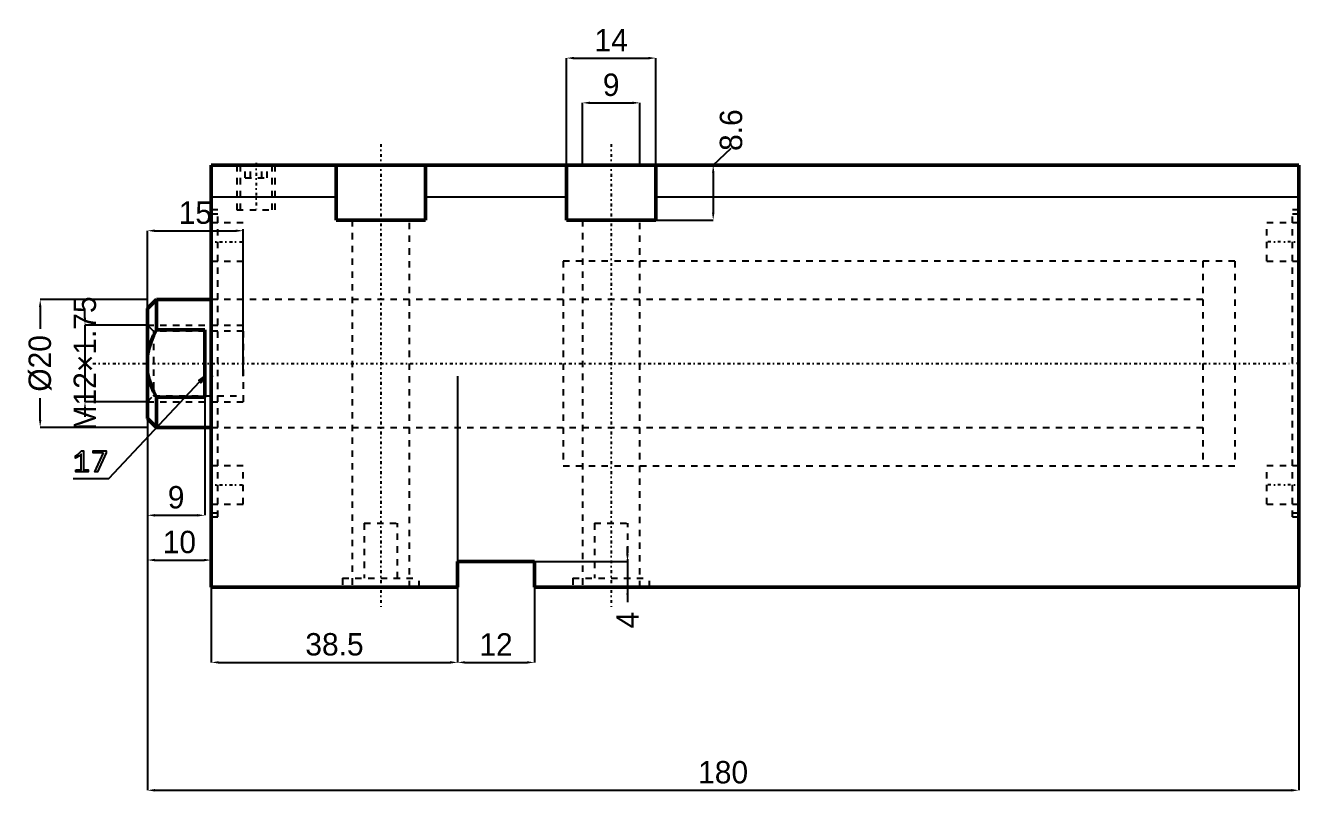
# Model space of a CAD drawing. Header units: millimetres. Extents: x -69 to 308, y -273 to 63.
# Drawn here: x 108.7 to 308, y -56.4 to 63.4 of the extents above; entities that cross this region are included whole.
import ezdxf

# ---------------------------------------------------------------- set-up
doc = ezdxf.new("R2010")
doc.units = ezdxf.units.MM
doc.linetypes.add('Center', pattern=[1.5, 0.45, -0.5, 0.05, -0.5])
doc.linetypes.add('Dashed', pattern=[2, 1, -1])
for name, color, linetype, lineweight in [('2d ConnectionPoints', 7, 'Continuous', 50), ('AM_0', 7, 'Continuous', 50), ('AM_4', 3, 'Continuous', 25), ('AM_5', 3, 'Continuous', 25), ('AM_7', 7, 'Center', 25), ('AM_9', 6, 'Dashed', 25)]:
    doc.layers.add(name, color=color, linetype=linetype, lineweight=lineweight)
doc.dimstyles.new('ISO-25', dxfattribs={"dimtxt": 2.5, "dimasz": 2.5, "dimexe": 1.25, "dimexo": 0.625, "dimtad": 1, "dimtxsty": 'Standard', "dimcen": 2.5, "dimadec": 0, "dimazin": 0, "dimtfac": 1, "dimtmove": 0, "dimatfit": 3, "dimfxl": 1, "dimarcsym": 0})

# ---------------------------------------------------------------- blocks, each defined once
blk = doc.blocks.new('1_CXHC3_MF_IN_LA_32_100_2_0_in_CXHC3_MF_IN_LA_32_100_0_2')
at = {"layer": 'AM_0'}
for p, q in [((-8.59, 12), (-10, 10.59)), ((0, 12), (-8.59, 12)), ((-8.59, 12), (-8.59, 7.27)), ((-10, 10.59), (-10, -6.59)), ((-8.59, 7.27), (-1, 7.27)), ((-1, 7.27), (-1, -3.27)), ((-1, -3.27), (-8.59, -3.27)), ((-8.59, -3.27), (-8.59, -8)), ((-10, -6.59), (-8.59, -8)), ((-8.59, -8), (0, -8))]:
    blk.add_line(p, q, dxfattribs=at)
for points in [[(-10, 3.21), (-9.95, 3.55), (-9.72, 4.51), (-9.42, 5.44), (-9.03, 6.37), (-8.59, 7.27)], [(-8.59, -3.27), (-9.03, -2.37), (-9.41, -1.45), (-9.73, -0.49), (-9.96, 0.51), (-10, 0.79)]]:
    blk.add_lwpolyline(points, dxfattribs=at)
at = {"layer": 'AM_5', "linetype": 'Dashed'}
for p, q in [((-10, 8), (5, 8)), ((5, 7.05), (5, 8)), ((5, -3.05), (5, -4)), ((-10, -4), (5, -4))]:
    blk.add_line(p, q, dxfattribs=at)
at = {"layer": 'AM_7'}
blk.add_line((-18.5, 2), (168.5, 2), dxfattribs=at)
at = {"layer": 'AM_9'}
for p, q in [((160, 18), (155, 18)), ((155, 18), (155, -14)), ((160, 18), (160, -14)), ((155, 12), (0, 12)), ((-9.05, 7.05), (-10, 8)), ((5, 7.05), (-9.05, 7.05)), ((-9.05, 7.05), (-9.05, -3.05)), ((5, 7.05), (5, -3.05)), ((-10, -4), (-9.05, -3.05)), ((-9.05, -3.05), (5, -3.05)), ((0, -8), (155, -8)), ((155, -14), (160, -14))]:
    blk.add_line(p, q, dxfattribs=at)
blk = doc.blocks.new('2_CXHC3_MF_IN_LA_32_100_1_0_in_CXHC3_MF_IN_LA_32_100_0_2')
at = {"layer": 'AM_0'}
for p, q in [((0, -33), (0, 33)), ((0, 33), (170, 33)), ((19.5, 33), (19.5, 24.4)), ((33.5, 24.4), (33.5, 33)), ((55.5, 33), (55.5, 24.4)), ((69.5, 24.4), (69.5, 33)), ((170, 33), (170, -33)), ((33.5, 24.4), (19.5, 24.4)), ((69.5, 24.4), (55.5, 24.4)), ((38.5, -29), (50.5, -29)), ((38.5, -33), (38.5, -29)), ((50.5, -29), (50.5, -33)), ((38.5, -33), (0, -33)), ((170, -33), (50.5, -33))]:
    blk.add_line(p, q, dxfattribs=at)
at = {"layer": 'AM_4'}
for p, q in [((19.5, 28), (0, 28)), ((55.5, 28), (33.5, 28)), ((170, 28), (69.5, 28))]:
    blk.add_line(p, q, dxfattribs=at)
at = {"layer": 'AM_7'}
for p, q in [((26.5, 36.3), (26.5, -36.3)), ((62.5, 36.3), (62.5, -36.3)), ((7, 33.35), (7, 25.65)), ((-0.25, 21), (5.25, 21)), ((170.25, 21), (164.75, 21)), ((170.05, 2), (168.95, 2)), ((-0.25, -17), (5.25, -17)), ((170.25, -17), (164.75, -17))]:
    blk.add_line(p, q, dxfattribs=at)
at = {"layer": 'AM_9'}
for p, q in [((4, 33), (4, 26)), ((4.5, 33), (4.5, 26)), ((5.27, 31), (5.27, 33)), ((6.13, 31), (6.13, 33)), ((7.87, 31), (7.87, 33)), ((8.73, 31), (8.73, 33)), ((9.5, 26), (9.5, 33)), ((10, 26), (10, 33)), ((5.27, 31), (8.73, 31)), ((1, 26), (0, 26)), ((1, -22), (1, 26)), ((4, 26), (10, 26)), ((169, -22), (169, 26)), ((170, 26), (169, 26)), ((1, 25.34), (0, 25.34)), ((5, 24), (0, 24)), ((5, 18), (5, 24)), ((22, 24.4), (22, -33)), ((31, -33), (31, 24.4)), ((58, 24.4), (58, -33)), ((67, -33), (67, 24.4)), ((165, 18), (165, 24)), ((170, 24), (165, 24)), ((170, 25.34), (169, 25.34)), ((0, 18), (5, 18)), ((160, 18), (55, 18)), ((55, 18), (55, -14)), ((160, 18), (160, -14)), ((165, 18), (170, 18)), ((55, 12), (0, 12)), ((0, -8), (55, -8)), ((5, -14), (0, -14)), ((5, -20), (5, -14)), ((55, -14), (160, -14)), ((165, -20), (165, -14)), ((170, -14), (165, -14)), ((0, -20), (5, -20)), ((0, -21.34), (1, -21.34)), ((165, -20), (170, -20)), ((169, -21.34), (170, -21.34)), ((0, -22), (1, -22)), ((23.9, -23), (29.1, -23)), ((23.9, -23), (23.9, -31.6)), ((29.1, -31.6), (29.1, -23)), ((59.9, -23), (65.1, -23)), ((59.9, -23), (59.9, -31.6)), ((65.1, -31.6), (65.1, -23)), ((169, -22), (170, -22)), ((20.5, -31.6), (32.5, -31.6)), ((20.5, -31.6), (20.5, -33)), ((32.5, -33), (32.5, -31.6)), ((56.5, -31.6), (68.5, -31.6)), ((56.5, -31.6), (56.5, -33)), ((68.5, -33), (68.5, -31.6))]:
    blk.add_line(p, q, dxfattribs=at)
blk = doc.blocks.new('*D22')
at = {"layer": 'AM_5', "color": 0, "lineweight": -2}
for p, q in [((193.24, 41.54), (193.24, 58.29)), ((194.41, 58.29), (206.07, 58.29)), ((207.24, 41.54), (207.24, 58.29))]:
    blk.add_line(p, q, dxfattribs=at)
at = {"layer": 'AM_5', "color": 0}
for points in [[(194.41, 58.48), (194.41, 58.09), (193.24, 58.29)], [(206.07, 58.09), (206.07, 58.48), (207.24, 58.29)]]:
    blk.add_solid(points, dxfattribs=at)
at = {"layer": 'Defpoints', "color": 0}
for p in [(207.24, 58.29), (193.24, 41.54), (207.24, 41.54)]:
    blk.add_point(p, dxfattribs=at)
at = {"layer": 'AM_5', "color": 0, "insert": (200.24, 61.09), "char_height": 3.5, "attachment_point": 5}
blk.add_mtext('14', dxfattribs=at)
blk = doc.blocks.new('*D23')
at = {"layer": 'AM_5', "color": 0, "lineweight": -2}
for p, q in [((195.74, 41.54), (195.74, 51.29)), ((196.91, 51.29), (203.57, 51.29)), ((204.74, 41.54), (204.74, 51.29))]:
    blk.add_line(p, q, dxfattribs=at)
at = {"layer": 'AM_5', "color": 0}
for points in [[(196.91, 51.48), (196.91, 51.09), (195.74, 51.29)], [(203.57, 51.09), (203.57, 51.48), (204.74, 51.29)]]:
    blk.add_solid(points, dxfattribs=at)
at = {"layer": 'Defpoints', "color": 0}
for p in [(204.74, 51.29), (195.74, 41.54), (204.74, 41.54)]:
    blk.add_point(p, dxfattribs=at)
at = {"layer": 'AM_5', "color": 0, "insert": (200.24, 54.09), "char_height": 3.5, "attachment_point": 5}
blk.add_mtext('9', dxfattribs=at)
blk = doc.blocks.new('*D24')
at = {"layer": 'AM_5', "color": 0, "lineweight": -2}
for p, q in [((216.19, 41.54), (218.99, 44.22)), ((207.24, 41.54), (216.19, 41.54)), ((216.19, 40.37), (216.19, 34.1)), ((200.24, 32.94), (216.19, 32.94))]:
    blk.add_line(p, q, dxfattribs=at)
at = {"layer": 'AM_5', "color": 0}
for points in [[(216.38, 40.37), (216, 40.37), (216.19, 41.54)], [(216, 34.1), (216.38, 34.1), (216.19, 32.94)]]:
    blk.add_solid(points, dxfattribs=at)
at = {"layer": 'Defpoints', "color": 0}
for p in [(207.24, 41.54), (200.24, 32.94), (216.19, 32.94)]:
    blk.add_point(p, dxfattribs=at)
at = {"layer": 'AM_5', "color": 0, "insert": (218.99, 47.02), "char_height": 3.5, "attachment_point": 5, "rotation": 90}
blk.add_mtext('8.6', dxfattribs=at)
blk = doc.blocks.new('*D25')
at = {"layer": 'AM_5', "color": 0, "lineweight": -2}
for p, q in [((202.79, -19.3), (202.79, -18.13)), ((188.24, -20.46), (202.79, -20.46)), ((202.79, -20.46), (202.79, -24.46)), ((188.24, -24.46), (202.79, -24.46)), ((202.79, -24.46), (202.79, -26.8))]:
    blk.add_line(p, q, dxfattribs=at)
at = {"layer": 'AM_5', "color": 0}
for points in [[(202.6, -19.3), (202.98, -19.3), (202.79, -20.46)], [(202.98, -25.63), (202.6, -25.63), (202.79, -24.46)]]:
    blk.add_solid(points, dxfattribs=at)
at = {"layer": 'Defpoints', "color": 0}
for p in [(188.24, -20.46), (188.24, -24.46), (202.79, -24.46)]:
    blk.add_point(p, dxfattribs=at)
at = {"layer": 'AM_5', "color": 0, "insert": (202.79, -29.6), "char_height": 3.5, "attachment_point": 5, "rotation": 90}
blk.add_mtext('4', dxfattribs=at)
blk = doc.blocks.new('*D26')
at = {"layer": 'AM_5', "color": 0, "lineweight": -2}
for p, q in [((176.24, 8.54), (176.24, -36.21)), ((188.24, -20.46), (188.24, -36.21)), ((177.41, -36.21), (187.07, -36.21))]:
    blk.add_line(p, q, dxfattribs=at)
at = {"layer": 'AM_5', "color": 0}
for points in [[(177.41, -36.02), (177.41, -36.41), (176.24, -36.21)], [(187.07, -36.41), (187.07, -36.02), (188.24, -36.21)]]:
    blk.add_solid(points, dxfattribs=at)
at = {"layer": 'Defpoints', "color": 0}
for p in [(176.24, 8.54), (188.24, -20.46), (188.24, -36.21)]:
    blk.add_point(p, dxfattribs=at)
at = {"layer": 'AM_5', "color": 0, "insert": (182.24, -33.41), "char_height": 3.5, "attachment_point": 5}
blk.add_mtext('12', dxfattribs=at)
blk = doc.blocks.new('*D27')
at = {"layer": 'AM_5', "color": 0, "lineweight": -2}
for p, q in [((176.24, 8.54), (176.24, -36.21)), ((137.74, -24.46), (137.74, -36.21)), ((138.91, -36.21), (175.07, -36.21))]:
    blk.add_line(p, q, dxfattribs=at)
at = {"layer": 'AM_5', "color": 0}
for points in [[(138.91, -36.02), (138.91, -36.41), (137.74, -36.21)], [(175.07, -36.41), (175.07, -36.02), (176.24, -36.21)]]:
    blk.add_solid(points, dxfattribs=at)
at = {"layer": 'Defpoints', "color": 0}
for p in [(176.24, 8.54), (137.74, -24.46), (176.24, -36.21)]:
    blk.add_point(p, dxfattribs=at)
at = {"layer": 'AM_5', "color": 0, "insert": (156.99, -33.41), "char_height": 3.5, "attachment_point": 5}
blk.add_mtext('38.5', dxfattribs=at)
blk = doc.blocks.new('*D28')
at = {"layer": 'AM_5', "color": 0, "lineweight": -2}
for p, q in [((127.74, 8.54), (127.74, -56.21)), ((307.74, 8.54), (307.74, -56.21)), ((128.91, -56.21), (306.57, -56.21))]:
    blk.add_line(p, q, dxfattribs=at)
at = {"layer": 'AM_5', "color": 0}
for points in [[(128.91, -56.02), (128.91, -56.41), (127.74, -56.21)], [(306.57, -56.41), (306.57, -56.02), (307.74, -56.21)]]:
    blk.add_solid(points, dxfattribs=at)
at = {"layer": 'Defpoints', "color": 0}
for p in [(127.74, 8.54), (307.74, 8.54), (307.74, -56.21)]:
    blk.add_point(p, dxfattribs=at)
at = {"layer": 'AM_5', "color": 0, "insert": (217.74, -53.41), "char_height": 3.5, "attachment_point": 5}
blk.add_mtext('180', dxfattribs=at)
blk = doc.blocks.new('*D29')
at = {"layer": 'AM_5', "color": 0, "lineweight": -2}
for p, q in [((127.74, 20.54), (110.99, 20.54)), ((110.99, 19.37), (110.99, 15.96)), ((110.99, 1.7), (110.99, 5.11)), ((127.74, 0.54), (110.99, 0.54))]:
    blk.add_line(p, q, dxfattribs=at)
at = {"layer": 'AM_5', "color": 0}
for points in [[(111.18, 19.37), (110.8, 19.37), (110.99, 20.54)], [(110.8, 1.7), (111.18, 1.7), (110.99, 0.54)]]:
    blk.add_solid(points, dxfattribs=at)
at = {"layer": 'Defpoints', "color": 0}
for p in [(127.74, 20.54), (110.99, 0.54), (127.74, 0.54)]:
    blk.add_point(p, dxfattribs=at)
at = {"layer": 'AM_5', "color": 0, "insert": (110.99, 10.54), "char_height": 3.5, "attachment_point": 5, "rotation": 90}
blk.add_mtext('Ø20', dxfattribs=at)
blk = doc.blocks.new('*D30')
at = {"layer": 'AM_5', "color": 0, "lineweight": -2}
for p, q in [((117.99, 17.7), (117.99, 18.87)), ((127.74, 16.54), (117.99, 16.54)), ((117.99, 16.54), (117.99, 4.54)), ((127.74, 4.54), (117.99, 4.54)), ((117.99, 3.37), (117.99, 2.2))]:
    blk.add_line(p, q, dxfattribs=at)
at = {"layer": 'AM_5', "color": 0}
for points in [[(117.8, 17.7), (118.18, 17.7), (117.99, 16.54)], [(118.18, 3.37), (117.8, 3.37), (117.99, 4.54)]]:
    blk.add_solid(points, dxfattribs=at)
at = {"layer": 'Defpoints', "color": 0}
for p in [(127.74, 16.54), (117.99, 4.54), (127.74, 4.54)]:
    blk.add_point(p, dxfattribs=at)
at = {"layer": 'AM_5', "color": 0, "insert": (117.99, 10.54), "char_height": 3.5, "attachment_point": 5, "rotation": 90}
blk.add_mtext('M12×1.75', dxfattribs=at)
blk = doc.blocks.new('*D31')
at = {"layer": 'AM_5', "color": 0, "lineweight": -2}
for p, q in [((136.74, 8.54), (136.74, -13.21)), ((127.74, 4.54), (127.74, -13.21)), ((128.91, -13.21), (135.57, -13.21))]:
    blk.add_line(p, q, dxfattribs=at)
at = {"layer": 'AM_5', "color": 0}
for points in [[(128.91, -13.02), (128.91, -13.41), (127.74, -13.21)], [(135.57, -13.41), (135.57, -13.02), (136.74, -13.21)]]:
    blk.add_solid(points, dxfattribs=at)
at = {"layer": 'Defpoints', "color": 0}
for p in [(136.74, 8.54), (127.74, 4.54), (136.74, -13.21)]:
    blk.add_point(p, dxfattribs=at)
at = {"layer": 'AM_5', "color": 0, "insert": (132.24, -10.41), "char_height": 3.5, "attachment_point": 5}
blk.add_mtext('9', dxfattribs=at)
blk = doc.blocks.new('*D32')
at = {"layer": 'AM_5', "color": 0, "lineweight": -2}
for p, q in [((137.74, 8.54), (137.74, -20.21)), ((127.74, 4.54), (127.74, -20.21)), ((128.91, -20.21), (136.57, -20.21))]:
    blk.add_line(p, q, dxfattribs=at)
at = {"layer": 'AM_5', "color": 0}
for points in [[(128.91, -20.02), (128.91, -20.41), (127.74, -20.21)], [(136.57, -20.41), (136.57, -20.02), (137.74, -20.21)]]:
    blk.add_solid(points, dxfattribs=at)
at = {"layer": 'Defpoints', "color": 0}
for p in [(137.74, 8.54), (127.74, 4.54), (137.74, -20.21)]:
    blk.add_point(p, dxfattribs=at)
at = {"layer": 'AM_5', "color": 0, "insert": (132.74, -17.41), "char_height": 3.5, "attachment_point": 5}
blk.add_mtext('10', dxfattribs=at)
blk = doc.blocks.new('*D33')
at = {"layer": 'AM_5', "color": 0, "lineweight": -2}
for p, q in [((127.74, 4.54), (127.74, 31.29)), ((128.91, 31.29), (141.57, 31.29)), ((142.74, 8.54), (142.74, 31.29))]:
    blk.add_line(p, q, dxfattribs=at)
at = {"layer": 'AM_5', "color": 0}
for points in [[(128.91, 31.48), (128.91, 31.09), (127.74, 31.29)], [(141.57, 31.09), (141.57, 31.48), (142.74, 31.29)]]:
    blk.add_solid(points, dxfattribs=at)
at = {"layer": 'Defpoints', "color": 0}
for p in [(142.74, 31.29), (142.74, 8.54), (127.74, 4.54)]:
    blk.add_point(p, dxfattribs=at)
at = {"layer": 'AM_5', "color": 0, "insert": (135.24, 34.09), "char_height": 3.5, "attachment_point": 5}
blk.add_mtext('15', dxfattribs=at)

msp = doc.modelspace()

# ---------------------------------------------------------------- linework, layer by layer
at = {"layer": '2d ConnectionPoints'}
msp.add_point((137.74, 8.538), dxfattribs=at)
at = {"layer": 'AM_5'}
for p, q in [((121.74, -7.462), (136.74, 8.538)), ((116.14, -7.462), (121.74, -7.462))]:
    msp.add_line(p, q, dxfattribs=at)
for points in [[(136.74, 8.538), (136.113, 7.527), (135.772, 7.847), (136.74, 8.538)], [(116.566, -6.121), (117.403, -6.121), (117.403, -3.659), (117.403, -3.659), (117.358, -3.705), (117.282, -3.775), (117.282, -3.775), (117.196, -3.849), (117.132, -3.9), (117.132, -3.9), (117.067, -3.951), (116.967, -4.023), (116.967, -4.023), (116.867, -4.09), (116.8, -4.132), (116.8, -4.132), (116.735, -4.17), (116.644, -4.217), (116.644, -4.217), (116.561, -4.25), (116.511, -4.264), (116.511, -3.919), (116.511, -3.919), (116.573, -3.889), (116.671, -3.833), (116.671, -3.833), (116.775, -3.763), (116.847, -3.708), (116.847, -3.708), (116.919, -3.65), (117.025, -3.559), (117.025, -3.559), (117.126, -3.465), (117.191, -3.4), (117.191, -3.4), (117.253, -3.336), (117.336, -3.246), (117.336, -3.246), (117.408, -3.164), (117.449, -3.113), (117.74, -3.113), (117.74, -6.121), (118.5, -6.121), (118.5, -6.412), (116.566, -6.412), (116.566, -6.121)], [(120.901, -3.432), (119.286, -3.432), (119.286, -3.113), (121.279, -3.113), (121.279, -3.432), (119.923, -6.412), (119.55, -6.412), (120.901, -3.432)]]:
    msp.add_lwpolyline(points, dxfattribs=at)

# ---------------------------------------------------------------- block references
for name in ['2_CXHC3_MF_IN_LA_32_100_1_0_in_CXHC3_MF_IN_LA_32_100_0_2', '1_CXHC3_MF_IN_LA_32_100_2_0_in_CXHC3_MF_IN_LA_32_100_0_2']:
    msp.add_blockref(name, (137.74, 8.538))

# ---------------------------------------------------------------- dimensions: what is measured, and where the dimension line sits
for base, p1, p2, text, picture, middle in [((207.24, 58.288), (193.24, 41.538), (207.24, 41.538), '14', '*D22', (200.24, 58.288)), ((204.74, 51.288), (195.74, 41.538), (204.74, 41.538), '9', '*D23', (200.24, 51.288)), ((142.74, 31.288), (127.74, 4.538), (142.74, 8.538), '15', '*D33', (135.24, 31.288)), ((307.74, -56.212), (127.74, 8.538), (307.74, 8.538), '180', '*D28', (217.74, -56.212)), ((136.74, -13.212), (127.74, 4.538), (136.74, 8.538), '9', '*D31', (132.24, -13.212)), ((137.74, -20.212), (127.74, 4.538), (137.74, 8.538), '10', '*D32', (132.74, -20.212)), ((176.24, -36.212), (137.74, -24.462), (176.24, 8.538), '38.5', '*D27', (156.99, -36.212)), ((188.24, -36.212), (176.24, 8.538), (188.24, -20.462), '12', '*D26', (182.24, -36.212))]:
    dim = msp.add_linear_dim(base=base, p1=p1, p2=p2, text=text, dimstyle='ISO-25', override={"dimtxt": 3.5, "dimasz": 1.166667, "dimexe": 0, "dimexo": 0, "dimgap": 1.05}, dxfattribs=at)
    dim.commit()
    dim.dimension.update_dxf_attribs({"geometry": picture, "text_midpoint": middle, "dimtype": 160})
for base, p1, p2, text, picture, middle in [((216.19, 32.938), (207.24, 41.538), (200.24, 32.938), '8.6', '*D24', (218.99, 47.021)), ((117.99, 4.538), (127.74, 16.538), (127.74, 4.538), 'M12×1.75', '*D30', (117.99, 10.538)), ((110.99, 0.538), (127.74, 20.538), (127.74, 0.538), 'Ø20', '*D29', (110.99, 10.538)), ((202.79, -24.462), (188.24, -20.462), (188.24, -24.462), '4', '*D25', (202.79, -29.595))]:
    dim = msp.add_linear_dim(base=base, p1=p1, p2=p2, angle=90, text=text, dimstyle='ISO-25', override={"dimtxt": 3.5, "dimasz": 1.166667, "dimexe": 0, "dimexo": 0, "dimgap": 1.05}, dxfattribs=at)
    dim.commit()
    dim.dimension.update_dxf_attribs({"geometry": picture, "text_midpoint": middle, "dimtype": 160, "text_rotation": 90})

doc.saveas('drawing.dxf')
